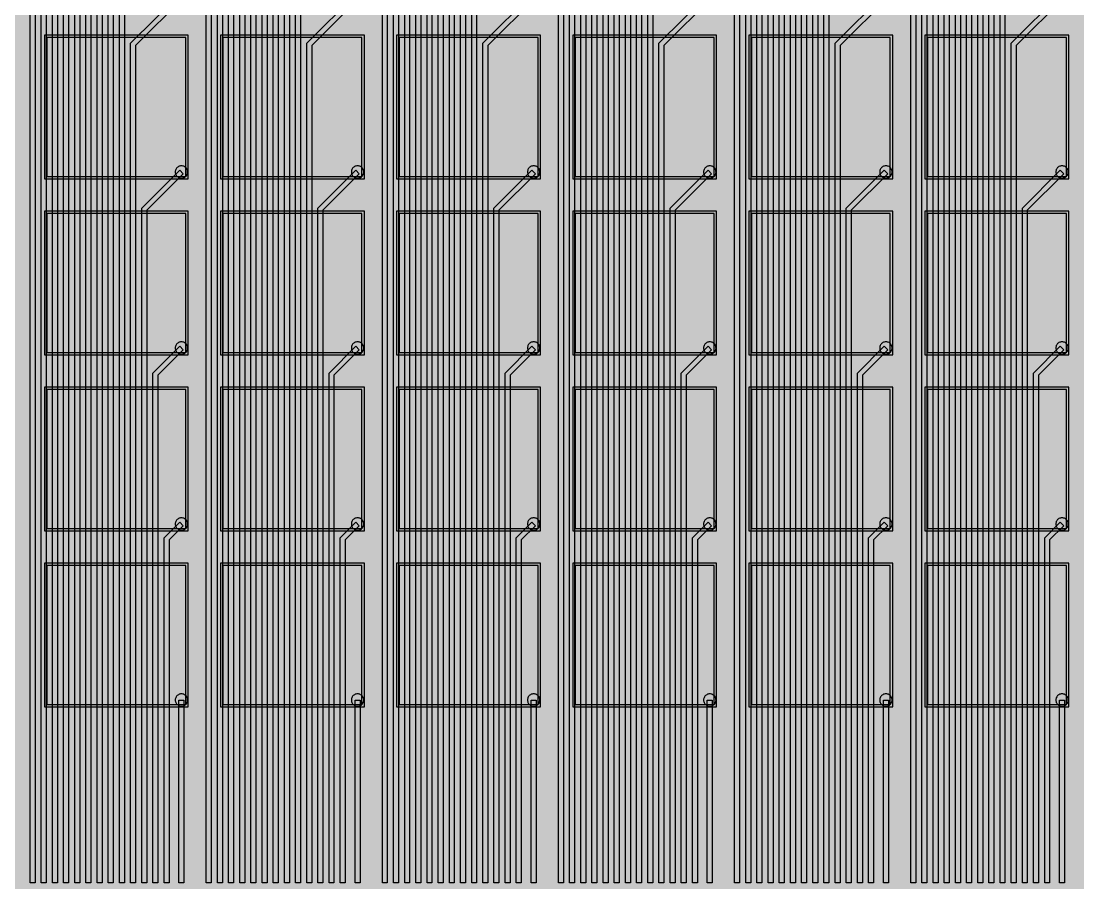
# Model space of a CAD drawing. Header units: metres. Extents: x -7231 to 10969, y -37556 to 1873.
# Drawn here: x 2759.6 to 3185.6, y 501 to 848.6 of the extents above; entities that cross this region are included whole.
import ezdxf

# ---------------------------------------------------------------- set-up
doc = ezdxf.new("R2010")
doc.units = ezdxf.units.M
for name, color, linetype in [('Etching', 1, 'CONTINUOUS'), ('EtchingPad', 2, 'CONTINUOUS'), ('Metal1', 4, 'CONTINUOUS'), ('Metal2', 3, 'CONTINUOUS'), ('Polyimide', 7, 'CONTINUOUS')]:
    doc.layers.add(name, color=color, linetype=linetype)

msp = doc.modelspace()

# ---------------------------------------------------------------- hatches: boundary and pattern name
at = {"layer": 'Polyimide'}
msp.add_hatch(color=7, dxfattribs=at).paths.add_polyline_path([(4065.69, -468), (4066.67, -501.99), (4068.51, -535.99), (4071.41, -569.99), (4075.54, -603.99), (4081.04, -637.99), (4088.01, -671.99), (4096.52, -705.98), (4106.62, -739.98), (4118.33, -773.98), (4131.63, -807.98), (4146.49, -841.98), (4162.87, -875.98), (4180.68, -909.97), (4199.83, -943.97), (4220.22, -977.97), (4241.73, -1011.97), (4264.21, -1045.97), (4287.52, -1079.96), (4311.51, -1113.96), (4336.01, -1147.96), (4360.86, -1181.96), (4385.88, -1215.96), (4410.89, -1249.96), (4435.74, -1283.95), (4460.24, -1317.95), (4484.23, -1351.95), (4507.54, -1385.95), (4530.02, -1419.95), (4551.53, -1453.94), (4571.92, -1487.94), (4591.07, -1521.94), (4608.88, -1555.94), (4625.26, -1589.94), (4640.12, -1623.94), (4653.42, -1657.93), (4665.13, -1691.93), (4675.23, -1725.93), (4683.74, -1759.93), (4690.71, -1793.93), (4696.21, -1827.93), (4700.34, -1861.92), (4703.24, -1895.92), (4705.08, -1929.92), (4706.06, -1963.92), (4706.44, -1997.92), (4706.5, -2031.91), (4706.5, -4793.02), (4709.95, -4838.39), (4720.22, -4882.71), (4737.08, -4924.98), (4760.13, -4964.2), (4788.85, -4999.49), (4822.58, -5030.03), (4860.53, -5055.12), (4901.85, -5074.18), (4901.85, -5074.18), (4970.68, -5105.23), (5034.7, -5145.26), (5092.76, -5193.54), (5143.8, -5249.19), (5186.89, -5311.2), (5221.24, -5378.44), (5246.23, -5449.69), (5261.41, -5523.66), (5266.5, -5599), (5261.41, -5674.34), (5246.23, -5748.31), (5221.24, -5819.56), (5186.89, -5886.8), (5143.8, -5948.81), (5092.76, -6004.46), (5034.7, -6052.74), (4970.68, -6092.77), (4901.85, -6123.82), (4860.53, -6142.88), (4822.58, -6167.97), (4788.85, -6198.51), (4760.13, -6233.8), (4737.08, -6273.02), (4720.22, -6315.29), (4709.95, -6359.61), (4706.5, -6404.98), (4706.5, -9221.52), (4709.95, -9266.88), (4720.22, -9311.21), (4737.08, -9353.47), (4760.13, -9392.7), (4788.85, -9427.98), (4822.58, -9458.52), (4860.53, -9483.61), (4901.85, -9502.67), (4970.68, -9533.72), (5034.7, -9573.75), (5092.76, -9622.03), (5143.8, -9677.68), (5186.89, -9739.69), (5221.24, -9806.94), (5246.23, -9878.19), (5261.41, -9952.16), (5266.5, -10027.49), (5261.41, -10102.83), (5246.23, -10176.8), (5221.24, -10248.05), (5186.89, -10315.3), (5143.8, -10377.31), (5092.76, -10432.96), (5034.7, -10481.24), (4970.68, -10521.27), (4901.85, -10552.32), (4860.53, -10571.38), (4822.58, -10596.46), (4788.85, -10627), (4760.13, -10662.29), (4737.08, -10701.52), (4720.22, -10743.78), (4709.95, -10788.1), (4706.5, -10833.47), (4706.5, -13650.01), (4709.95, -13695.38), (4720.22, -13739.7), (4737.08, -13781.96), (4760.13, -13821.19), (4788.85, -13856.48), (4822.58, -13887.02), (4860.53, -13912.11), (4901.85, -13931.17), (4970.68, -13962.22), (5034.7, -14002.25), (5092.76, -14050.53), (5143.8, -14106.18), (5186.89, -14168.19), (5221.24, -14235.43), (5246.23, -14306.68), (5261.41, -14380.65), (5266.5, -14455.99), (5261.41, -14531.33), (5246.23, -14605.29), (5221.24, -14676.55), (5186.89, -14743.79), (5143.8, -14805.8), (5092.76, -14861.45), (5034.7, -14909.73), (4970.68, -14949.76), (4901.85, -14980.81), (4860.53, -14999.87), (4822.58, -15024.96), (4788.85, -15055.5), (4760.13, -15090.79), (4737.08, -15130.01), (4720.22, -15172.27), (4709.95, -15216.6), (4706.5, -15261.97), (4706.5, -15455.99), (4720.95, -15750.04), (4764.14, -16041.26), (4835.68, -16326.84), (4934.86, -16604.04), (5060.74, -16870.18), (5212.09, -17122.7), (5387.47, -17359.17), (5585.18, -17577.31), (5803.32, -17775.02), (6039.79, -17950.4), (6292.31, -18101.75), (6558.45, -18227.63), (6835.65, -18326.81), (7121.23, -18398.34), (7412.45, -18441.54), (7706.5, -18455.99), (9969.01, -18455.99), (10047.42, -18459.84), (10125.08, -18471.36), (10201.23, -18490.44), (10275.15, -18516.89), (10346.12, -18550.45), (10413.46, -18590.81), (10476.52, -18637.58), (10534.69, -18690.3), (10587.41, -18748.47), (10634.18, -18811.53), (10674.54, -18878.87), (10708.11, -18949.84), (10734.56, -19023.76), (10753.63, -19099.92), (10765.15, -19177.58), (10769.01, -19255.99), (10769.01, -20895.8), (10730.24, -20951.41), (10694.6, -21009.08), (10662.21, -21068.63), (10633.17, -21129.89), (10607.55, -21192.66), (10585.45, -21256.74), (10566.93, -21321.96), (10552.05, -21388.09), (10540.84, -21454.95), (10533.35, -21522.33), (10529.6, -21590.02), (10529.6, -21657.81), (10533.35, -21725.5), (10540.84, -21792.87), (10552.05, -21859.73), (10566.93, -21925.87), (10585.45, -21991.08), (10607.55, -22055.17), (10633.17, -22117.94), (10662.21, -22179.19), (10694.6, -22238.74), (10730.24, -22296.41), (10769.01, -22352.03), (10769.01, -32454.24), (10728.74, -32510.49), (10691.72, -32568.92), (10658.05, -32629.35), (10627.85, -32691.58), (10601.2, -32755.42), (10578.21, -32820.67), (10558.93, -32887.1), (10543.44, -32954.52), (10531.77, -33022.71), (10523.97, -33091.44), (10520.07, -33160.51), (10520.07, -33229.69), (10523.97, -33298.75), (10531.77, -33367.49), (10543.44, -33435.67), (10558.93, -33503.09), (10578.21, -33569.53), (10601.2, -33634.77), (10627.85, -33698.61), (10658.05, -33760.85), (10691.72, -33821.28), (10728.74, -33879.71), (10769.01, -33935.96), (10769.01, -36556), (10765.15, -36634.41), (10753.63, -36712.07), (10734.56, -36788.23), (10708.11, -36862.15), (10674.54, -36933.12), (10634.18, -37000.46), (10587.41, -37063.51), (10534.69, -37121.69), (10476.52, -37174.41), (10413.46, -37221.18), (10346.12, -37261.54), (10275.15, -37295.1), (10201.23, -37321.55), (10125.08, -37340.63), (10047.42, -37352.15), (9969.01, -37356), (-6231.01, -37356), (-6309.42, -37352.15), (-6387.08, -37340.63), (-6463.23, -37321.55), (-6537.15, -37295.1), (-6608.12, -37261.54), (-6675.46, -37221.18), (-6738.52, -37174.41), (-6796.69, -37121.69), (-6849.41, -37063.51), (-6896.18, -37000.46), (-6936.54, -36933.12), (-6970.11, -36862.15), (-6996.56, -36788.23), (-7015.63, -36712.07), (-7027.15, -36634.41), (-7031.01, -36556), (-7031.01, -33936), (-6990.74, -33879.75), (-6953.7, -33821.31), (-6920.03, -33760.88), (-6889.82, -33698.64), (-6863.18, -33634.8), (-6840.18, -33569.55), (-6820.9, -33503.11), (-6805.4, -33435.69), (-6793.74, -33367.49), (-6785.94, -33298.75), (-6782.03, -33229.68), (-6782.03, -33160.5), (-6785.94, -33091.43), (-6793.74, -33022.69), (-6805.4, -32954.5), (-6820.9, -32887.07), (-6840.18, -32820.63), (-6863.18, -32755.39), (-6889.82, -32691.54), (-6920.03, -32629.3), (-6953.7, -32568.87), (-6990.74, -32510.43), (-7031.01, -32454.18), (-7031.01, -22364.83), (-6990.74, -22308.58), (-6953.7, -22250.14), (-6920.03, -22189.71), (-6889.82, -22127.47), (-6863.18, -22063.62), (-6840.18, -21998.38), (-6820.9, -21931.94), (-6805.4, -21864.51), (-6793.74, -21796.32), (-6785.94, -21727.58), (-6782.03, -21658.51), (-6782.03, -21589.33), (-6785.94, -21520.26), (-6793.74, -21451.52), (-6805.4, -21383.32), (-6820.9, -21315.9), (-6840.18, -21249.46), (-6863.18, -21184.21), (-6889.82, -21120.37), (-6920.03, -21058.13), (-6953.7, -20997.7), (-6990.74, -20939.26), (-7031.01, -20883.01), (-7031.01, -19255.99), (-7027.15, -19177.58), (-7015.63, -19099.92), (-6996.56, -19023.76), (-6970.11, -18949.84), (-6936.54, -18878.87), (-6896.18, -18811.53), (-6849.41, -18748.47), (-6796.69, -18690.3), (-6738.52, -18637.58), (-6675.46, -18590.81), (-6608.12, -18550.45), (-6537.15, -18516.89), (-6463.23, -18490.44), (-6387.08, -18471.36), (-6309.42, -18459.84), (-6231.01, -18455.99), (-3968.5, -18455.99), (-3674.45, -18441.54), (-3383.23, -18398.34), (-3097.65, -18326.81), (-2820.45, -18227.63), (-2554.31, -18101.75), (-2301.79, -17950.4), (-2065.32, -17775.02), (-1847.18, -17577.31), (-1649.47, -17359.17), (-1474.09, -17122.7), (-1322.74, -16870.18), (-1196.86, -16604.04), (-1097.68, -16326.84), (-1026.14, -16041.26), (-982.95, -15750.04), (-968.5, -15455.99), (-968.5, -15261.97), (-971.95, -15216.6), (-982.22, -15172.27), (-999.08, -15130.01), (-1022.13, -15090.79), (-1050.85, -15055.5), (-1084.58, -15024.96), (-1122.53, -14999.87), (-1163.85, -14980.81), (-1232.68, -14949.76), (-1296.7, -14909.73), (-1354.76, -14861.45), (-1405.8, -14805.8), (-1448.89, -14743.79), (-1483.24, -14676.55), (-1508.23, -14605.29), (-1523.41, -14531.33), (-1528.5, -14455.99), (-1523.41, -14380.65), (-1508.23, -14306.68), (-1483.24, -14235.43), (-1448.89, -14168.19), (-1405.8, -14106.18), (-1354.76, -14050.53), (-1296.7, -14002.25), (-1232.68, -13962.22), (-1163.85, -13931.17), (-1122.53, -13912.11), (-1084.58, -13887.02), (-1050.85, -13856.48), (-1022.13, -13821.19), (-999.08, -13781.96), (-982.22, -13739.7), (-971.95, -13695.38), (-968.5, -13650.01), (-968.5, -12309.64), (-971.95, -12264.27), (-982.22, -12219.94), (-999.08, -12177.68), (-1022.13, -12138.46), (-1050.85, -12103.17), (-1084.58, -12072.63), (-1122.53, -12047.54), (-1163.85, -12028.48), (-1232.68, -11997.43), (-1296.7, -11957.4), (-1354.76, -11909.12), (-1405.8, -11853.47), (-1448.89, -11791.46), (-1483.24, -11724.22), (-1508.23, -11652.96), (-1523.41, -11579), (-1528.5, -11503.66), (-1523.41, -11428.32), (-1508.23, -11354.35), (-1483.24, -11283.1), (-1448.89, -11215.86), (-1405.8, -11153.85), (-1354.76, -11098.2), (-1296.7, -11049.92), (-1232.68, -11009.89), (-1163.85, -10978.84), (-1122.53, -10959.78), (-1084.58, -10934.69), (-1050.85, -10904.15), (-1022.13, -10868.86), (-999.08, -10829.63), (-982.22, -10787.37), (-971.95, -10743.05), (-968.5, -10697.68), (-968.5, -9357.31), (-971.95, -9311.94), (-982.22, -9267.62), (-999.08, -9225.35), (-1022.13, -9186.13), (-1050.85, -9150.84), (-1084.58, -9120.3), (-1122.53, -9095.21), (-1163.85, -9076.15), (-1163.85, -9076.15), (-1232.68, -9045.1), (-1296.7, -9005.07), (-1354.76, -8956.79), (-1405.8, -8901.14), (-1448.89, -8839.13), (-1483.24, -8771.89), (-1508.23, -8700.64), (-1523.41, -8626.67), (-1528.5, -8551.33), (-1523.41, -8475.99), (-1508.23, -8402.02), (-1483.24, -8330.77), (-1448.89, -8263.53), (-1405.8, -8201.52), (-1354.76, -8145.87), (-1296.7, -8097.59), (-1232.68, -8057.56), (-1163.85, -8026.51), (-1163.85, -8026.51), (-1122.53, -8007.45), (-1084.58, -7982.36), (-1050.85, -7951.82), (-1022.13, -7916.53), (-999.08, -7877.31), (-982.22, -7835.04), (-971.95, -7790.72), (-968.5, -7745.35), (-968.5, -6404.98), (-971.95, -6359.61), (-982.22, -6315.29), (-999.08, -6273.02), (-1022.13, -6233.8), (-1050.85, -6198.51), (-1084.58, -6167.97), (-1122.53, -6142.88), (-1163.85, -6123.82), (-1163.85, -6123.82), (-1232.68, -6092.77), (-1296.7, -6052.74), (-1354.76, -6004.46), (-1405.8, -5948.81), (-1448.89, -5886.8), (-1483.24, -5819.56), (-1508.23, -5748.31), (-1523.41, -5674.34), (-1528.5, -5599), (-1523.41, -5523.66), (-1508.23, -5449.69), (-1483.24, -5378.44), (-1448.89, -5311.2), (-1405.8, -5249.19), (-1354.76, -5193.54), (-1296.7, -5145.26), (-1232.68, -5105.23), (-1163.85, -5074.18), (-1163.85, -5074.18), (-1122.53, -5055.12), (-1084.58, -5030.03), (-1050.85, -4999.49), (-1022.13, -4964.2), (-999.08, -4924.98), (-982.22, -4882.71), (-971.95, -4838.39), (-968.5, -4793.02), (-968.5, -2031.91), (-968.44, -1997.92), (-968.06, -1963.92), (-967.05, -1929.92), (-965.18, -1895.92), (-962.22, -1861.92), (-958.01, -1827.93), (-952.41, -1793.93), (-945.31, -1759.93), (-936.64, -1725.93), (-926.35, -1691.93), (-914.43, -1657.93), (-900.88, -1623.94), (-885.74, -1589.94), (-869.05, -1555.94), (-850.91, -1521.94), (-831.4, -1487.94), (-810.63, -1453.94), (-788.72, -1419.95), (-765.82, -1385.95), (-742.07, -1351.95), (-717.63, -1317.95), (-692.67, -1283.95), (-667.36, -1249.96), (-641.88, -1215.96), (-616.39, -1181.96), (-591.08, -1147.96), (-566.12, -1113.96), (-541.68, -1079.96), (-517.93, -1045.97), (-495.03, -1011.97), (-473.12, -977.97), (-452.35, -943.97), (-432.84, -909.97), (-414.7, -875.98), (-398.01, -841.98), (-382.87, -807.98), (-369.32, -773.98), (-357.4, -739.98), (-347.11, -705.98), (-338.44, -671.99), (-331.34, -637.99), (-325.74, -603.99), (-321.53, -569.99), (-318.57, -535.99), (-316.7, -501.99), (-315.69, -468), (-315.31, -434), (-315.25, -400), (-315.25, 401), (-315.25, 451), (-315.25, 1644), (-270.25, 1644), (-270.03, 1637.13), (-269.35, 1630.29), (-268.23, 1623.52), (-266.67, 1616.82), (-264.68, 1610.25), (-262.26, 1603.82), (-259.42, 1597.56), (-256.18, 1591.5), (-252.55, 1585.67), (-248.55, 1580.08), (-244.19, 1574.77), (-239.5, 1569.75), (-234.48, 1565.06), (-229.17, 1560.7), (-223.58, 1556.7), (-217.75, 1553.07), (-211.69, 1549.83), (-205.43, 1546.99), (-199, 1544.57), (-192.43, 1542.58), (-185.73, 1541.02), (-178.96, 1539.9), (-172.12, 1539.22), (-165.25, 1539), (-158.38, 1539.22), (-151.54, 1539.9), (-144.77, 1541.02), (-138.07, 1542.58), (-131.5, 1544.57), (-125.07, 1546.99), (-118.81, 1549.83), (-112.75, 1553.07), (-106.92, 1556.7), (-101.33, 1560.7), (-96.02, 1565.06), (-91, 1569.75), (-86.31, 1574.77), (-81.95, 1580.08), (-77.95, 1585.67), (-74.32, 1591.5), (-71.08, 1597.56), (-68.24, 1603.82), (-65.82, 1610.25), (-63.83, 1616.82), (-62.27, 1623.52), (-61.15, 1630.29), (-60.47, 1637.13), (-60.25, 1644), (1853, 1644), (1853, 1573), (3815.25, 1573), (3815.46, 1579.54), (3816.11, 1586.05), (3817.17, 1592.51), (3818.66, 1598.88), (3820.56, 1605.14), (3822.86, 1611.27), (3825.56, 1617.23), (3828.65, 1623), (3832.1, 1628.56), (3835.91, 1633.88), (3840.07, 1638.93), (3844.54, 1643.71), (3849.32, 1648.18), (3854.37, 1652.34), (3859.69, 1656.15), (3865.25, 1659.6), (3871.02, 1662.69), (3876.98, 1665.39), (3883.11, 1667.69), (3889.37, 1669.59), (3895.74, 1671.08), (3902.2, 1672.14), (3908.71, 1672.79), (3915.25, 1673), (3921.79, 1672.79), (3928.3, 1672.14), (3934.76, 1671.08), (3941.13, 1669.59), (3947.39, 1667.69), (3953.52, 1665.39), (3959.48, 1662.69), (3965.25, 1659.6), (3970.81, 1656.15), (3976.13, 1652.34), (3981.18, 1648.18), (3985.96, 1643.71), (3990.43, 1638.93), (3994.59, 1633.88), (3998.4, 1628.56), (4001.85, 1623), (4004.94, 1617.23), (4007.64, 1611.27), (4009.94, 1605.14), (4011.84, 1598.88), (4013.33, 1592.51), (4014.39, 1586.05), (4015.04, 1579.54), (4015.25, 1573), (4065.25, 1573), (4065.25, 451), (4065.25, 401), (4065.25, -400), (4065.31, -434), (4065.69, -468)])

# ---------------------------------------------------------------- linework, layer by layer
at = {"layer": 'Etching'}
for points in [[(2821.75, 787.75), (2821.77, 787.42), (2821.84, 787.1), (2821.94, 786.79), (2822.08, 786.5), (2822.27, 786.23), (2822.48, 785.98), (2822.73, 785.77), (2823, 785.58), (2823.29, 785.44), (2823.6, 785.34), (2823.92, 785.27), (2824.25, 785.25), (2824.58, 785.27), (2824.9, 785.34), (2825.21, 785.44), (2825.5, 785.58), (2825.77, 785.77), (2826.02, 785.98), (2826.23, 786.23), (2826.42, 786.5), (2826.56, 786.79), (2826.66, 787.1), (2826.73, 787.42), (2826.75, 787.75), (2826.73, 788.08), (2826.66, 788.4), (2826.56, 788.71), (2826.42, 789), (2826.23, 789.27), (2826.02, 789.52), (2825.77, 789.73), (2825.5, 789.92), (2825.21, 790.06), (2824.9, 790.16), (2824.58, 790.23), (2824.25, 790.25), (2823.92, 790.23), (2823.6, 790.16), (2823.29, 790.06), (2823, 789.92), (2822.73, 789.73), (2822.48, 789.52), (2822.27, 789.27), (2822.08, 789), (2821.94, 788.71), (2821.84, 788.4), (2821.77, 788.08), (2821.75, 787.75)], [(2892.75, 787.75), (2892.77, 787.42), (2892.84, 787.1), (2892.94, 786.79), (2893.08, 786.5), (2893.27, 786.23), (2893.48, 785.98), (2893.73, 785.77), (2894, 785.58), (2894.29, 785.44), (2894.6, 785.34), (2894.92, 785.27), (2895.25, 785.25), (2895.58, 785.27), (2895.9, 785.34), (2896.21, 785.44), (2896.5, 785.58), (2896.77, 785.77), (2897.02, 785.98), (2897.23, 786.23), (2897.42, 786.5), (2897.56, 786.79), (2897.66, 787.1), (2897.73, 787.42), (2897.75, 787.75), (2897.73, 788.08), (2897.66, 788.4), (2897.56, 788.71), (2897.42, 789), (2897.23, 789.27), (2897.02, 789.52), (2896.77, 789.73), (2896.5, 789.92), (2896.21, 790.06), (2895.9, 790.16), (2895.58, 790.23), (2895.25, 790.25), (2894.92, 790.23), (2894.6, 790.16), (2894.29, 790.06), (2894, 789.92), (2893.73, 789.73), (2893.48, 789.52), (2893.27, 789.27), (2893.08, 789), (2892.94, 788.71), (2892.84, 788.4), (2892.77, 788.08), (2892.75, 787.75)], [(2963.75, 787.75), (2963.77, 787.42), (2963.84, 787.1), (2963.94, 786.79), (2964.08, 786.5), (2964.27, 786.23), (2964.48, 785.98), (2964.73, 785.77), (2965, 785.58), (2965.29, 785.44), (2965.6, 785.34), (2965.92, 785.27), (2966.25, 785.25), (2966.58, 785.27), (2966.9, 785.34), (2967.21, 785.44), (2967.5, 785.58), (2967.77, 785.77), (2968.02, 785.98), (2968.23, 786.23), (2968.42, 786.5), (2968.56, 786.79), (2968.66, 787.1), (2968.73, 787.42), (2968.75, 787.75), (2968.73, 788.08), (2968.66, 788.4), (2968.56, 788.71), (2968.42, 789), (2968.23, 789.27), (2968.02, 789.52), (2967.77, 789.73), (2967.5, 789.92), (2967.21, 790.06), (2966.9, 790.16), (2966.58, 790.23), (2966.25, 790.25), (2965.92, 790.23), (2965.6, 790.16), (2965.29, 790.06), (2965, 789.92), (2964.73, 789.73), (2964.48, 789.52), (2964.27, 789.27), (2964.08, 789), (2963.94, 788.71), (2963.84, 788.4), (2963.77, 788.08), (2963.75, 787.75)], [(3034.75, 787.75), (3034.77, 787.42), (3034.84, 787.1), (3034.94, 786.79), (3035.08, 786.5), (3035.27, 786.23), (3035.48, 785.98), (3035.73, 785.77), (3036, 785.58), (3036.29, 785.44), (3036.6, 785.34), (3036.92, 785.27), (3037.25, 785.25), (3037.58, 785.27), (3037.9, 785.34), (3038.21, 785.44), (3038.5, 785.58), (3038.77, 785.77), (3039.02, 785.98), (3039.23, 786.23), (3039.42, 786.5), (3039.56, 786.79), (3039.66, 787.1), (3039.73, 787.42), (3039.75, 787.75), (3039.73, 788.08), (3039.66, 788.4), (3039.56, 788.71), (3039.42, 789), (3039.23, 789.27), (3039.02, 789.52), (3038.77, 789.73), (3038.5, 789.92), (3038.21, 790.06), (3037.9, 790.16), (3037.58, 790.23), (3037.25, 790.25), (3036.92, 790.23), (3036.6, 790.16), (3036.29, 790.06), (3036, 789.92), (3035.73, 789.73), (3035.48, 789.52), (3035.27, 789.27), (3035.08, 789), (3034.94, 788.71), (3034.84, 788.4), (3034.77, 788.08), (3034.75, 787.75)], [(3105.75, 787.75), (3105.77, 787.42), (3105.84, 787.1), (3105.94, 786.79), (3106.08, 786.5), (3106.27, 786.23), (3106.48, 785.98), (3106.73, 785.77), (3107, 785.58), (3107.29, 785.44), (3107.6, 785.34), (3107.92, 785.27), (3108.25, 785.25), (3108.58, 785.27), (3108.9, 785.34), (3109.21, 785.44), (3109.5, 785.58), (3109.77, 785.77), (3110.02, 785.98), (3110.23, 786.23), (3110.42, 786.5), (3110.56, 786.79), (3110.66, 787.1), (3110.73, 787.42), (3110.75, 787.75), (3110.73, 788.08), (3110.66, 788.4), (3110.56, 788.71), (3110.42, 789), (3110.23, 789.27), (3110.02, 789.52), (3109.77, 789.73), (3109.5, 789.92), (3109.21, 790.06), (3108.9, 790.16), (3108.58, 790.23), (3108.25, 790.25), (3107.92, 790.23), (3107.6, 790.16), (3107.29, 790.06), (3107, 789.92), (3106.73, 789.73), (3106.48, 789.52), (3106.27, 789.27), (3106.08, 789), (3105.94, 788.71), (3105.84, 788.4), (3105.77, 788.08), (3105.75, 787.75)], [(3176.75, 787.75), (3176.77, 787.42), (3176.84, 787.1), (3176.94, 786.79), (3177.08, 786.5), (3177.27, 786.23), (3177.48, 785.98), (3177.73, 785.77), (3178, 785.58), (3178.29, 785.44), (3178.6, 785.34), (3178.92, 785.27), (3179.25, 785.25), (3179.58, 785.27), (3179.9, 785.34), (3180.21, 785.44), (3180.5, 785.58), (3180.77, 785.77), (3181.02, 785.98), (3181.23, 786.23), (3181.42, 786.5), (3181.56, 786.79), (3181.66, 787.1), (3181.73, 787.42), (3181.75, 787.75), (3181.73, 788.08), (3181.66, 788.4), (3181.56, 788.71), (3181.42, 789), (3181.23, 789.27), (3181.02, 789.52), (3180.77, 789.73), (3180.5, 789.92), (3180.21, 790.06), (3179.9, 790.16), (3179.58, 790.23), (3179.25, 790.25), (3178.92, 790.23), (3178.6, 790.16), (3178.29, 790.06), (3178, 789.92), (3177.73, 789.73), (3177.48, 789.52), (3177.27, 789.27), (3177.08, 789), (3176.94, 788.71), (3176.84, 788.4), (3176.77, 788.08), (3176.75, 787.75)], [(2821.75, 716.75), (2821.77, 716.42), (2821.84, 716.1), (2821.94, 715.79), (2822.08, 715.5), (2822.27, 715.23), (2822.48, 714.98), (2822.73, 714.77), (2823, 714.58), (2823.29, 714.44), (2823.6, 714.34), (2823.92, 714.27), (2824.25, 714.25), (2824.58, 714.27), (2824.9, 714.34), (2825.21, 714.44), (2825.5, 714.58), (2825.77, 714.77), (2826.02, 714.98), (2826.23, 715.23), (2826.42, 715.5), (2826.56, 715.79), (2826.66, 716.1), (2826.73, 716.42), (2826.75, 716.75), (2826.73, 717.08), (2826.66, 717.4), (2826.56, 717.71), (2826.42, 718), (2826.23, 718.27), (2826.02, 718.52), (2825.77, 718.73), (2825.5, 718.92), (2825.21, 719.06), (2824.9, 719.16), (2824.58, 719.23), (2824.25, 719.25), (2823.92, 719.23), (2823.6, 719.16), (2823.29, 719.06), (2823, 718.92), (2822.73, 718.73), (2822.48, 718.52), (2822.27, 718.27), (2822.08, 718), (2821.94, 717.71), (2821.84, 717.4), (2821.77, 717.08), (2821.75, 716.75)], [(2892.75, 716.75), (2892.77, 716.42), (2892.84, 716.1), (2892.94, 715.79), (2893.08, 715.5), (2893.27, 715.23), (2893.48, 714.98), (2893.73, 714.77), (2894, 714.58), (2894.29, 714.44), (2894.6, 714.34), (2894.92, 714.27), (2895.25, 714.25), (2895.58, 714.27), (2895.9, 714.34), (2896.21, 714.44), (2896.5, 714.58), (2896.77, 714.77), (2897.02, 714.98), (2897.23, 715.23), (2897.42, 715.5), (2897.56, 715.79), (2897.66, 716.1), (2897.73, 716.42), (2897.75, 716.75), (2897.73, 717.08), (2897.66, 717.4), (2897.56, 717.71), (2897.42, 718), (2897.23, 718.27), (2897.02, 718.52), (2896.77, 718.73), (2896.5, 718.92), (2896.21, 719.06), (2895.9, 719.16), (2895.58, 719.23), (2895.25, 719.25), (2894.92, 719.23), (2894.6, 719.16), (2894.29, 719.06), (2894, 718.92), (2893.73, 718.73), (2893.48, 718.52), (2893.27, 718.27), (2893.08, 718), (2892.94, 717.71), (2892.84, 717.4), (2892.77, 717.08), (2892.75, 716.75)], [(2963.75, 716.75), (2963.77, 716.42), (2963.84, 716.1), (2963.94, 715.79), (2964.08, 715.5), (2964.27, 715.23), (2964.48, 714.98), (2964.73, 714.77), (2965, 714.58), (2965.29, 714.44), (2965.6, 714.34), (2965.92, 714.27), (2966.25, 714.25), (2966.58, 714.27), (2966.9, 714.34), (2967.21, 714.44), (2967.5, 714.58), (2967.77, 714.77), (2968.02, 714.98), (2968.23, 715.23), (2968.42, 715.5), (2968.56, 715.79), (2968.66, 716.1), (2968.73, 716.42), (2968.75, 716.75), (2968.73, 717.08), (2968.66, 717.4), (2968.56, 717.71), (2968.42, 718), (2968.23, 718.27), (2968.02, 718.52), (2967.77, 718.73), (2967.5, 718.92), (2967.21, 719.06), (2966.9, 719.16), (2966.58, 719.23), (2966.25, 719.25), (2965.92, 719.23), (2965.6, 719.16), (2965.29, 719.06), (2965, 718.92), (2964.73, 718.73), (2964.48, 718.52), (2964.27, 718.27), (2964.08, 718), (2963.94, 717.71), (2963.84, 717.4), (2963.77, 717.08), (2963.75, 716.75)], [(3034.75, 716.75), (3034.77, 716.42), (3034.84, 716.1), (3034.94, 715.79), (3035.08, 715.5), (3035.27, 715.23), (3035.48, 714.98), (3035.73, 714.77), (3036, 714.58), (3036.29, 714.44), (3036.6, 714.34), (3036.92, 714.27), (3037.25, 714.25), (3037.58, 714.27), (3037.9, 714.34), (3038.21, 714.44), (3038.5, 714.58), (3038.77, 714.77), (3039.02, 714.98), (3039.23, 715.23), (3039.42, 715.5), (3039.56, 715.79), (3039.66, 716.1), (3039.73, 716.42), (3039.75, 716.75), (3039.73, 717.08), (3039.66, 717.4), (3039.56, 717.71), (3039.42, 718), (3039.23, 718.27), (3039.02, 718.52), (3038.77, 718.73), (3038.5, 718.92), (3038.21, 719.06), (3037.9, 719.16), (3037.58, 719.23), (3037.25, 719.25), (3036.92, 719.23), (3036.6, 719.16), (3036.29, 719.06), (3036, 718.92), (3035.73, 718.73), (3035.48, 718.52), (3035.27, 718.27), (3035.08, 718), (3034.94, 717.71), (3034.84, 717.4), (3034.77, 717.08), (3034.75, 716.75)], [(3105.75, 716.75), (3105.77, 716.42), (3105.84, 716.1), (3105.94, 715.79), (3106.08, 715.5), (3106.27, 715.23), (3106.48, 714.98), (3106.73, 714.77), (3107, 714.58), (3107.29, 714.44), (3107.6, 714.34), (3107.92, 714.27), (3108.25, 714.25), (3108.58, 714.27), (3108.9, 714.34), (3109.21, 714.44), (3109.5, 714.58), (3109.77, 714.77), (3110.02, 714.98), (3110.23, 715.23), (3110.42, 715.5), (3110.56, 715.79), (3110.66, 716.1), (3110.73, 716.42), (3110.75, 716.75), (3110.73, 717.08), (3110.66, 717.4), (3110.56, 717.71), (3110.42, 718), (3110.23, 718.27), (3110.02, 718.52), (3109.77, 718.73), (3109.5, 718.92), (3109.21, 719.06), (3108.9, 719.16), (3108.58, 719.23), (3108.25, 719.25), (3107.92, 719.23), (3107.6, 719.16), (3107.29, 719.06), (3107, 718.92), (3106.73, 718.73), (3106.48, 718.52), (3106.27, 718.27), (3106.08, 718), (3105.94, 717.71), (3105.84, 717.4), (3105.77, 717.08), (3105.75, 716.75)], [(3176.75, 716.75), (3176.77, 716.42), (3176.84, 716.1), (3176.94, 715.79), (3177.08, 715.5), (3177.27, 715.23), (3177.48, 714.98), (3177.73, 714.77), (3178, 714.58), (3178.29, 714.44), (3178.6, 714.34), (3178.92, 714.27), (3179.25, 714.25), (3179.58, 714.27), (3179.9, 714.34), (3180.21, 714.44), (3180.5, 714.58), (3180.77, 714.77), (3181.02, 714.98), (3181.23, 715.23), (3181.42, 715.5), (3181.56, 715.79), (3181.66, 716.1), (3181.73, 716.42), (3181.75, 716.75), (3181.73, 717.08), (3181.66, 717.4), (3181.56, 717.71), (3181.42, 718), (3181.23, 718.27), (3181.02, 718.52), (3180.77, 718.73), (3180.5, 718.92), (3180.21, 719.06), (3179.9, 719.16), (3179.58, 719.23), (3179.25, 719.25), (3178.92, 719.23), (3178.6, 719.16), (3178.29, 719.06), (3178, 718.92), (3177.73, 718.73), (3177.48, 718.52), (3177.27, 718.27), (3177.08, 718), (3176.94, 717.71), (3176.84, 717.4), (3176.77, 717.08), (3176.75, 716.75)], [(2821.75, 645.75), (2821.77, 645.42), (2821.84, 645.1), (2821.94, 644.79), (2822.08, 644.5), (2822.27, 644.23), (2822.48, 643.98), (2822.73, 643.77), (2823, 643.58), (2823.29, 643.44), (2823.6, 643.34), (2823.92, 643.27), (2824.25, 643.25), (2824.58, 643.27), (2824.9, 643.34), (2825.21, 643.44), (2825.5, 643.58), (2825.77, 643.77), (2826.02, 643.98), (2826.23, 644.23), (2826.42, 644.5), (2826.56, 644.79), (2826.66, 645.1), (2826.73, 645.42), (2826.75, 645.75), (2826.73, 646.08), (2826.66, 646.4), (2826.56, 646.71), (2826.42, 647), (2826.23, 647.27), (2826.02, 647.52), (2825.77, 647.73), (2825.5, 647.92), (2825.21, 648.06), (2824.9, 648.16), (2824.58, 648.23), (2824.25, 648.25), (2823.92, 648.23), (2823.6, 648.16), (2823.29, 648.06), (2823, 647.92), (2822.73, 647.73), (2822.48, 647.52), (2822.27, 647.27), (2822.08, 647), (2821.94, 646.71), (2821.84, 646.4), (2821.77, 646.08), (2821.75, 645.75)], [(2892.75, 645.75), (2892.77, 645.42), (2892.84, 645.1), (2892.94, 644.79), (2893.08, 644.5), (2893.27, 644.23), (2893.48, 643.98), (2893.73, 643.77), (2894, 643.58), (2894.29, 643.44), (2894.6, 643.34), (2894.92, 643.27), (2895.25, 643.25), (2895.58, 643.27), (2895.9, 643.34), (2896.21, 643.44), (2896.5, 643.58), (2896.77, 643.77), (2897.02, 643.98), (2897.23, 644.23), (2897.42, 644.5), (2897.56, 644.79), (2897.66, 645.1), (2897.73, 645.42), (2897.75, 645.75), (2897.73, 646.08), (2897.66, 646.4), (2897.56, 646.71), (2897.42, 647), (2897.23, 647.27), (2897.02, 647.52), (2896.77, 647.73), (2896.5, 647.92), (2896.21, 648.06), (2895.9, 648.16), (2895.58, 648.23), (2895.25, 648.25), (2894.92, 648.23), (2894.6, 648.16), (2894.29, 648.06), (2894, 647.92), (2893.73, 647.73), (2893.48, 647.52), (2893.27, 647.27), (2893.08, 647), (2892.94, 646.71), (2892.84, 646.4), (2892.77, 646.08), (2892.75, 645.75)], [(2963.75, 645.75), (2963.77, 645.42), (2963.84, 645.1), (2963.94, 644.79), (2964.08, 644.5), (2964.27, 644.23), (2964.48, 643.98), (2964.73, 643.77), (2965, 643.58), (2965.29, 643.44), (2965.6, 643.34), (2965.92, 643.27), (2966.25, 643.25), (2966.58, 643.27), (2966.9, 643.34), (2967.21, 643.44), (2967.5, 643.58), (2967.77, 643.77), (2968.02, 643.98), (2968.23, 644.23), (2968.42, 644.5), (2968.56, 644.79), (2968.66, 645.1), (2968.73, 645.42), (2968.75, 645.75), (2968.73, 646.08), (2968.66, 646.4), (2968.56, 646.71), (2968.42, 647), (2968.23, 647.27), (2968.02, 647.52), (2967.77, 647.73), (2967.5, 647.92), (2967.21, 648.06), (2966.9, 648.16), (2966.58, 648.23), (2966.25, 648.25), (2965.92, 648.23), (2965.6, 648.16), (2965.29, 648.06), (2965, 647.92), (2964.73, 647.73), (2964.48, 647.52), (2964.27, 647.27), (2964.08, 647), (2963.94, 646.71), (2963.84, 646.4), (2963.77, 646.08), (2963.75, 645.75)], [(3034.75, 645.75), (3034.77, 645.42), (3034.84, 645.1), (3034.94, 644.79), (3035.08, 644.5), (3035.27, 644.23), (3035.48, 643.98), (3035.73, 643.77), (3036, 643.58), (3036.29, 643.44), (3036.6, 643.34), (3036.92, 643.27), (3037.25, 643.25), (3037.58, 643.27), (3037.9, 643.34), (3038.21, 643.44), (3038.5, 643.58), (3038.77, 643.77), (3039.02, 643.98), (3039.23, 644.23), (3039.42, 644.5), (3039.56, 644.79), (3039.66, 645.1), (3039.73, 645.42), (3039.75, 645.75), (3039.73, 646.08), (3039.66, 646.4), (3039.56, 646.71), (3039.42, 647), (3039.23, 647.27), (3039.02, 647.52), (3038.77, 647.73), (3038.5, 647.92), (3038.21, 648.06), (3037.9, 648.16), (3037.58, 648.23), (3037.25, 648.25), (3036.92, 648.23), (3036.6, 648.16), (3036.29, 648.06), (3036, 647.92), (3035.73, 647.73), (3035.48, 647.52), (3035.27, 647.27), (3035.08, 647), (3034.94, 646.71), (3034.84, 646.4), (3034.77, 646.08), (3034.75, 645.75)], [(3105.75, 645.75), (3105.77, 645.42), (3105.84, 645.1), (3105.94, 644.79), (3106.08, 644.5), (3106.27, 644.23), (3106.48, 643.98), (3106.73, 643.77), (3107, 643.58), (3107.29, 643.44), (3107.6, 643.34), (3107.92, 643.27), (3108.25, 643.25), (3108.58, 643.27), (3108.9, 643.34), (3109.21, 643.44), (3109.5, 643.58), (3109.77, 643.77), (3110.02, 643.98), (3110.23, 644.23), (3110.42, 644.5), (3110.56, 644.79), (3110.66, 645.1), (3110.73, 645.42), (3110.75, 645.75), (3110.73, 646.08), (3110.66, 646.4), (3110.56, 646.71), (3110.42, 647), (3110.23, 647.27), (3110.02, 647.52), (3109.77, 647.73), (3109.5, 647.92), (3109.21, 648.06), (3108.9, 648.16), (3108.58, 648.23), (3108.25, 648.25), (3107.92, 648.23), (3107.6, 648.16), (3107.29, 648.06), (3107, 647.92), (3106.73, 647.73), (3106.48, 647.52), (3106.27, 647.27), (3106.08, 647), (3105.94, 646.71), (3105.84, 646.4), (3105.77, 646.08), (3105.75, 645.75)], [(3176.75, 645.75), (3176.77, 645.42), (3176.84, 645.1), (3176.94, 644.79), (3177.08, 644.5), (3177.27, 644.23), (3177.48, 643.98), (3177.73, 643.77), (3178, 643.58), (3178.29, 643.44), (3178.6, 643.34), (3178.92, 643.27), (3179.25, 643.25), (3179.58, 643.27), (3179.9, 643.34), (3180.21, 643.44), (3180.5, 643.58), (3180.77, 643.77), (3181.02, 643.98), (3181.23, 644.23), (3181.42, 644.5), (3181.56, 644.79), (3181.66, 645.1), (3181.73, 645.42), (3181.75, 645.75), (3181.73, 646.08), (3181.66, 646.4), (3181.56, 646.71), (3181.42, 647), (3181.23, 647.27), (3181.02, 647.52), (3180.77, 647.73), (3180.5, 647.92), (3180.21, 648.06), (3179.9, 648.16), (3179.58, 648.23), (3179.25, 648.25), (3178.92, 648.23), (3178.6, 648.16), (3178.29, 648.06), (3178, 647.92), (3177.73, 647.73), (3177.48, 647.52), (3177.27, 647.27), (3177.08, 647), (3176.94, 646.71), (3176.84, 646.4), (3176.77, 646.08), (3176.75, 645.75)], [(2821.75, 574.75), (2821.77, 574.42), (2821.84, 574.1), (2821.94, 573.79), (2822.08, 573.5), (2822.27, 573.23), (2822.48, 572.98), (2822.73, 572.77), (2823, 572.58), (2823.29, 572.44), (2823.6, 572.34), (2823.92, 572.27), (2824.25, 572.25), (2824.58, 572.27), (2824.9, 572.34), (2825.21, 572.44), (2825.5, 572.58), (2825.77, 572.77), (2826.02, 572.98), (2826.23, 573.23), (2826.42, 573.5), (2826.56, 573.79), (2826.66, 574.1), (2826.73, 574.42), (2826.75, 574.75), (2826.73, 575.08), (2826.66, 575.4), (2826.56, 575.71), (2826.42, 576), (2826.23, 576.27), (2826.02, 576.52), (2825.77, 576.73), (2825.5, 576.92), (2825.21, 577.06), (2824.9, 577.16), (2824.58, 577.23), (2824.25, 577.25), (2823.92, 577.23), (2823.6, 577.16), (2823.29, 577.06), (2823, 576.92), (2822.73, 576.73), (2822.48, 576.52), (2822.27, 576.27), (2822.08, 576), (2821.94, 575.71), (2821.84, 575.4), (2821.77, 575.08), (2821.75, 574.75)], [(2892.75, 574.75), (2892.77, 574.42), (2892.84, 574.1), (2892.94, 573.79), (2893.08, 573.5), (2893.27, 573.23), (2893.48, 572.98), (2893.73, 572.77), (2894, 572.58), (2894.29, 572.44), (2894.6, 572.34), (2894.92, 572.27), (2895.25, 572.25), (2895.58, 572.27), (2895.9, 572.34), (2896.21, 572.44), (2896.5, 572.58), (2896.77, 572.77), (2897.02, 572.98), (2897.23, 573.23), (2897.42, 573.5), (2897.56, 573.79), (2897.66, 574.1), (2897.73, 574.42), (2897.75, 574.75), (2897.73, 575.08), (2897.66, 575.4), (2897.56, 575.71), (2897.42, 576), (2897.23, 576.27), (2897.02, 576.52), (2896.77, 576.73), (2896.5, 576.92), (2896.21, 577.06), (2895.9, 577.16), (2895.58, 577.23), (2895.25, 577.25), (2894.92, 577.23), (2894.6, 577.16), (2894.29, 577.06), (2894, 576.92), (2893.73, 576.73), (2893.48, 576.52), (2893.27, 576.27), (2893.08, 576), (2892.94, 575.71), (2892.84, 575.4), (2892.77, 575.08), (2892.75, 574.75)], [(2963.75, 574.75), (2963.77, 574.42), (2963.84, 574.1), (2963.94, 573.79), (2964.08, 573.5), (2964.27, 573.23), (2964.48, 572.98), (2964.73, 572.77), (2965, 572.58), (2965.29, 572.44), (2965.6, 572.34), (2965.92, 572.27), (2966.25, 572.25), (2966.58, 572.27), (2966.9, 572.34), (2967.21, 572.44), (2967.5, 572.58), (2967.77, 572.77), (2968.02, 572.98), (2968.23, 573.23), (2968.42, 573.5), (2968.56, 573.79), (2968.66, 574.1), (2968.73, 574.42), (2968.75, 574.75), (2968.73, 575.08), (2968.66, 575.4), (2968.56, 575.71), (2968.42, 576), (2968.23, 576.27), (2968.02, 576.52), (2967.77, 576.73), (2967.5, 576.92), (2967.21, 577.06), (2966.9, 577.16), (2966.58, 577.23), (2966.25, 577.25), (2965.92, 577.23), (2965.6, 577.16), (2965.29, 577.06), (2965, 576.92), (2964.73, 576.73), (2964.48, 576.52), (2964.27, 576.27), (2964.08, 576), (2963.94, 575.71), (2963.84, 575.4), (2963.77, 575.08), (2963.75, 574.75)], [(3034.75, 574.75), (3034.77, 574.42), (3034.84, 574.1), (3034.94, 573.79), (3035.08, 573.5), (3035.27, 573.23), (3035.48, 572.98), (3035.73, 572.77), (3036, 572.58), (3036.29, 572.44), (3036.6, 572.34), (3036.92, 572.27), (3037.25, 572.25), (3037.58, 572.27), (3037.9, 572.34), (3038.21, 572.44), (3038.5, 572.58), (3038.77, 572.77), (3039.02, 572.98), (3039.23, 573.23), (3039.42, 573.5), (3039.56, 573.79), (3039.66, 574.1), (3039.73, 574.42), (3039.75, 574.75), (3039.73, 575.08), (3039.66, 575.4), (3039.56, 575.71), (3039.42, 576), (3039.23, 576.27), (3039.02, 576.52), (3038.77, 576.73), (3038.5, 576.92), (3038.21, 577.06), (3037.9, 577.16), (3037.58, 577.23), (3037.25, 577.25), (3036.92, 577.23), (3036.6, 577.16), (3036.29, 577.06), (3036, 576.92), (3035.73, 576.73), (3035.48, 576.52), (3035.27, 576.27), (3035.08, 576), (3034.94, 575.71), (3034.84, 575.4), (3034.77, 575.08), (3034.75, 574.75)], [(3105.75, 574.75), (3105.77, 574.42), (3105.84, 574.1), (3105.94, 573.79), (3106.08, 573.5), (3106.27, 573.23), (3106.48, 572.98), (3106.73, 572.77), (3107, 572.58), (3107.29, 572.44), (3107.6, 572.34), (3107.92, 572.27), (3108.25, 572.25), (3108.58, 572.27), (3108.9, 572.34), (3109.21, 572.44), (3109.5, 572.58), (3109.77, 572.77), (3110.02, 572.98), (3110.23, 573.23), (3110.42, 573.5), (3110.56, 573.79), (3110.66, 574.1), (3110.73, 574.42), (3110.75, 574.75), (3110.73, 575.08), (3110.66, 575.4), (3110.56, 575.71), (3110.42, 576), (3110.23, 576.27), (3110.02, 576.52), (3109.77, 576.73), (3109.5, 576.92), (3109.21, 577.06), (3108.9, 577.16), (3108.58, 577.23), (3108.25, 577.25), (3107.92, 577.23), (3107.6, 577.16), (3107.29, 577.06), (3107, 576.92), (3106.73, 576.73), (3106.48, 576.52), (3106.27, 576.27), (3106.08, 576), (3105.94, 575.71), (3105.84, 575.4), (3105.77, 575.08), (3105.75, 574.75)], [(3176.75, 574.75), (3176.77, 574.42), (3176.84, 574.1), (3176.94, 573.79), (3177.08, 573.5), (3177.27, 573.23), (3177.48, 572.98), (3177.73, 572.77), (3178, 572.58), (3178.29, 572.44), (3178.6, 572.34), (3178.92, 572.27), (3179.25, 572.25), (3179.58, 572.27), (3179.9, 572.34), (3180.21, 572.44), (3180.5, 572.58), (3180.77, 572.77), (3181.02, 572.98), (3181.23, 573.23), (3181.42, 573.5), (3181.56, 573.79), (3181.66, 574.1), (3181.73, 574.42), (3181.75, 574.75), (3181.73, 575.08), (3181.66, 575.4), (3181.56, 575.71), (3181.42, 576), (3181.23, 576.27), (3181.02, 576.52), (3180.77, 576.73), (3180.5, 576.92), (3180.21, 577.06), (3179.9, 577.16), (3179.58, 577.23), (3179.25, 577.25), (3178.92, 577.23), (3178.6, 577.16), (3178.29, 577.06), (3178, 576.92), (3177.73, 576.73), (3177.48, 576.52), (3177.27, 576.27), (3177.08, 576), (3176.94, 575.71), (3176.84, 575.4), (3176.77, 575.08), (3176.75, 574.75)]]:
    msp.add_lwpolyline(points, close=True, dxfattribs=at)
at = {"layer": 'EtchingPad'}
for points in [[(2826, 842), (2770, 842), (2770, 786), (2826, 786), (2826, 842)], [(2897, 842), (2841, 842), (2841, 786), (2897, 786), (2897, 842)], [(2968, 842), (2912, 842), (2912, 786), (2968, 786), (2968, 842)], [(3039, 842), (2983, 842), (2983, 786), (3039, 786), (3039, 842)], [(3110, 842), (3054, 842), (3054, 786), (3110, 786), (3110, 842)], [(3181, 842), (3125, 842), (3125, 786), (3181, 786), (3181, 842)], [(2826, 771), (2770, 771), (2770, 715), (2826, 715), (2826, 771)], [(2897, 771), (2841, 771), (2841, 715), (2897, 715), (2897, 771)], [(2968, 771), (2912, 771), (2912, 715), (2968, 715), (2968, 771)], [(3039, 771), (2983, 771), (2983, 715), (3039, 715), (3039, 771)], [(3110, 771), (3054, 771), (3054, 715), (3110, 715), (3110, 771)], [(3181, 771), (3125, 771), (3125, 715), (3181, 715), (3181, 771)], [(2826, 700), (2770, 700), (2770, 644), (2826, 644), (2826, 700)], [(2897, 700), (2841, 700), (2841, 644), (2897, 644), (2897, 700)], [(2968, 700), (2912, 700), (2912, 644), (2968, 644), (2968, 700)], [(3039, 700), (2983, 700), (2983, 644), (3039, 644), (3039, 700)], [(3110, 700), (3054, 700), (3054, 644), (3110, 644), (3110, 700)], [(3181, 700), (3125, 700), (3125, 644), (3181, 644), (3181, 700)], [(2826, 629), (2770, 629), (2770, 573), (2826, 573), (2826, 629)], [(2897, 629), (2841, 629), (2841, 573), (2897, 573), (2897, 629)], [(2968, 629), (2912, 629), (2912, 573), (2968, 573), (2968, 629)], [(3039, 629), (2983, 629), (2983, 573), (3039, 573), (3039, 629)], [(3110, 629), (3054, 629), (3054, 573), (3110, 573), (3110, 629)], [(3181, 629), (3125, 629), (3125, 573), (3181, 573), (3181, 629)]]:
    msp.add_lwpolyline(points, close=True, dxfattribs=at)
at = {"layer": 'Metal1'}
for points in [[(2763.25, 501), (2763.25, 1438.16), (2823.54, 1498.46), (2824.96, 1497.04), (2765.25, 1437.34), (2765.25, 501)], [(2834.25, 501), (2834.25, 1438.16), (2894.54, 1498.46), (2895.96, 1497.04), (2836.25, 1437.34), (2836.25, 501)], [(2905.25, 501), (2905.25, 1438.16), (2965.54, 1498.46), (2966.96, 1497.04), (2907.25, 1437.34), (2907.25, 501)], [(2976.25, 501), (2976.25, 1438.16), (3036.54, 1498.46), (3037.96, 1497.04), (2978.25, 1437.34), (2978.25, 501)], [(3047.25, 501), (3047.25, 1438.16), (3107.54, 1498.46), (3108.96, 1497.04), (3049.25, 1437.34), (3049.25, 501)], [(3118.25, 501), (3118.25, 1438.16), (3178.54, 1498.46), (3179.96, 1497.04), (3120.25, 1437.34), (3120.25, 501)], [(2767.75, 501), (2767.75, 1371.66), (2823.54, 1427.46), (2824.96, 1426.04), (2769.75, 1370.84), (2769.75, 501)], [(2838.75, 501), (2838.75, 1371.66), (2894.54, 1427.46), (2895.96, 1426.04), (2840.75, 1370.84), (2840.75, 501)], [(2909.75, 501), (2909.75, 1371.66), (2965.54, 1427.46), (2966.96, 1426.04), (2911.75, 1370.84), (2911.75, 501)], [(2980.75, 501), (2980.75, 1371.66), (3036.54, 1427.46), (3037.96, 1426.04), (2982.75, 1370.84), (2982.75, 501)], [(3051.75, 501), (3051.75, 1371.66), (3107.54, 1427.46), (3108.96, 1426.04), (3053.75, 1370.84), (3053.75, 501)], [(3122.75, 501), (3122.75, 1371.66), (3178.54, 1427.46), (3179.96, 1426.04), (3124.75, 1370.84), (3124.75, 501)], [(2772.25, 501), (2772.25, 1305.16), (2823.54, 1356.46), (2824.96, 1355.04), (2774.25, 1304.34), (2774.25, 501)], [(2843.25, 501), (2843.25, 1305.16), (2894.54, 1356.46), (2895.96, 1355.04), (2845.25, 1304.34), (2845.25, 501)], [(2914.25, 501), (2914.25, 1305.16), (2965.54, 1356.46), (2966.96, 1355.04), (2916.25, 1304.34), (2916.25, 501)], [(2985.25, 501), (2985.25, 1305.16), (3036.54, 1356.46), (3037.96, 1355.04), (2987.25, 1304.34), (2987.25, 501)], [(3056.25, 501), (3056.25, 1305.16), (3107.54, 1356.46), (3108.96, 1355.04), (3058.25, 1304.34), (3058.25, 501)], [(3127.25, 501), (3127.25, 1305.16), (3178.54, 1356.46), (3179.96, 1355.04), (3129.25, 1304.34), (3129.25, 501)], [(2776.75, 501), (2776.75, 1238.66), (2823.54, 1285.46), (2824.96, 1284.04), (2778.75, 1237.84), (2778.75, 501)], [(2847.75, 501), (2847.75, 1238.66), (2894.54, 1285.46), (2895.96, 1284.04), (2849.75, 1237.84), (2849.75, 501)], [(2918.75, 501), (2918.75, 1238.66), (2965.54, 1285.46), (2966.96, 1284.04), (2920.75, 1237.84), (2920.75, 501)], [(2989.75, 501), (2989.75, 1238.66), (3036.54, 1285.46), (3037.96, 1284.04), (2991.75, 1237.84), (2991.75, 501)], [(3060.75, 501), (3060.75, 1238.66), (3107.54, 1285.46), (3108.96, 1284.04), (3062.75, 1237.84), (3062.75, 501)], [(3131.75, 501), (3131.75, 1238.66), (3178.54, 1285.46), (3179.96, 1284.04), (3133.75, 1237.84), (3133.75, 501)], [(2781.25, 501), (2781.25, 1172.16), (2823.54, 1214.46), (2824.96, 1213.04), (2783.25, 1171.34), (2783.25, 501)], [(2852.25, 501), (2852.25, 1172.16), (2894.54, 1214.46), (2895.96, 1213.04), (2854.25, 1171.34), (2854.25, 501)], [(2923.25, 501), (2923.25, 1172.16), (2965.54, 1214.46), (2966.96, 1213.04), (2925.25, 1171.34), (2925.25, 501)], [(2994.25, 501), (2994.25, 1172.16), (3036.54, 1214.46), (3037.96, 1213.04), (2996.25, 1171.34), (2996.25, 501)], [(3065.25, 501), (3065.25, 1172.16), (3107.54, 1214.46), (3108.96, 1213.04), (3067.25, 1171.34), (3067.25, 501)], [(3136.25, 501), (3136.25, 1172.16), (3178.54, 1214.46), (3179.96, 1213.04), (3138.25, 1171.34), (3138.25, 501)], [(2785.75, 501), (2785.75, 1105.66), (2823.54, 1143.46), (2824.96, 1142.04), (2787.75, 1104.84), (2787.75, 501)], [(2856.75, 501), (2856.75, 1105.66), (2894.54, 1143.46), (2895.96, 1142.04), (2858.75, 1104.84), (2858.75, 501)], [(2927.75, 501), (2927.75, 1105.66), (2965.54, 1143.46), (2966.96, 1142.04), (2929.75, 1104.84), (2929.75, 501)], [(2998.75, 501), (2998.75, 1105.66), (3036.54, 1143.46), (3037.96, 1142.04), (3000.75, 1104.84), (3000.75, 501)], [(3069.75, 501), (3069.75, 1105.66), (3107.54, 1143.46), (3108.96, 1142.04), (3071.75, 1104.84), (3071.75, 501)], [(3140.75, 501), (3140.75, 1105.66), (3178.54, 1143.46), (3179.96, 1142.04), (3142.75, 1104.84), (3142.75, 501)], [(2790.25, 501), (2790.25, 1039.16), (2823.54, 1072.46), (2824.96, 1071.04), (2792.25, 1038.34), (2792.25, 501)], [(2861.25, 501), (2861.25, 1039.16), (2894.54, 1072.46), (2895.96, 1071.04), (2863.25, 1038.34), (2863.25, 501)], [(2932.25, 501), (2932.25, 1039.16), (2965.54, 1072.46), (2966.96, 1071.04), (2934.25, 1038.34), (2934.25, 501)], [(3003.25, 501), (3003.25, 1039.16), (3036.54, 1072.46), (3037.96, 1071.04), (3005.25, 1038.34), (3005.25, 501)], [(3074.25, 501), (3074.25, 1039.16), (3107.54, 1072.46), (3108.96, 1071.04), (3076.25, 1038.34), (3076.25, 501)], [(3145.25, 501), (3145.25, 1039.16), (3178.54, 1072.46), (3179.96, 1071.04), (3147.25, 1038.34), (3147.25, 501)], [(2794.75, 501), (2794.75, 972.66), (2823.54, 1001.46), (2824.96, 1000.04), (2796.75, 971.84), (2796.75, 501)], [(2865.75, 501), (2865.75, 972.66), (2894.54, 1001.46), (2895.96, 1000.04), (2867.75, 971.84), (2867.75, 501)], [(2936.75, 501), (2936.75, 972.66), (2965.54, 1001.46), (2966.96, 1000.04), (2938.75, 971.84), (2938.75, 501)], [(3007.75, 501), (3007.75, 972.66), (3036.54, 1001.46), (3037.96, 1000.04), (3009.75, 971.84), (3009.75, 501)], [(3078.75, 501), (3078.75, 972.66), (3107.54, 1001.46), (3108.96, 1000.04), (3080.75, 971.84), (3080.75, 501)], [(3149.75, 501), (3149.75, 972.66), (3178.54, 1001.46), (3179.96, 1000.04), (3151.75, 971.84), (3151.75, 501)], [(2799.25, 501), (2799.25, 906.16), (2823.54, 930.46), (2824.96, 929.04), (2801.25, 905.34), (2801.25, 501)], [(2870.25, 501), (2870.25, 906.16), (2894.54, 930.46), (2895.96, 929.04), (2872.25, 905.34), (2872.25, 501)], [(2941.25, 501), (2941.25, 906.16), (2965.54, 930.46), (2966.96, 929.04), (2943.25, 905.34), (2943.25, 501)], [(3012.25, 501), (3012.25, 906.16), (3036.54, 930.46), (3037.96, 929.04), (3014.25, 905.34), (3014.25, 501)], [(3083.25, 501), (3083.25, 906.16), (3107.54, 930.46), (3108.96, 929.04), (3085.25, 905.34), (3085.25, 501)], [(3154.25, 501), (3154.25, 906.16), (3178.54, 930.46), (3179.96, 929.04), (3156.25, 905.34), (3156.25, 501)], [(2803.75, 501), (2803.75, 839.66), (2823.54, 859.46), (2824.96, 858.04), (2805.75, 838.84), (2805.75, 501)], [(2874.75, 501), (2874.75, 839.66), (2894.54, 859.46), (2895.96, 858.04), (2876.75, 838.84), (2876.75, 501)], [(2945.75, 501), (2945.75, 839.66), (2965.54, 859.46), (2966.96, 858.04), (2947.75, 838.84), (2947.75, 501)], [(3016.75, 501), (3016.75, 839.66), (3036.54, 859.46), (3037.96, 858.04), (3018.75, 838.84), (3018.75, 501)], [(3087.75, 501), (3087.75, 839.66), (3107.54, 859.46), (3108.96, 858.04), (3089.75, 838.84), (3089.75, 501)], [(3158.75, 501), (3158.75, 839.66), (3178.54, 859.46), (3179.96, 858.04), (3160.75, 838.84), (3160.75, 501)], [(2808.25, 501), (2808.25, 773.16), (2823.54, 788.46), (2824.96, 787.04), (2810.25, 772.34), (2810.25, 501)], [(2879.25, 501), (2879.25, 773.16), (2894.54, 788.46), (2895.96, 787.04), (2881.25, 772.34), (2881.25, 501)], [(2950.25, 501), (2950.25, 773.16), (2965.54, 788.46), (2966.96, 787.04), (2952.25, 772.34), (2952.25, 501)], [(3021.25, 501), (3021.25, 773.16), (3036.54, 788.46), (3037.96, 787.04), (3023.25, 772.34), (3023.25, 501)], [(3092.25, 501), (3092.25, 773.16), (3107.54, 788.46), (3108.96, 787.04), (3094.25, 772.34), (3094.25, 501)], [(3163.25, 501), (3163.25, 773.16), (3178.54, 788.46), (3179.96, 787.04), (3165.25, 772.34), (3165.25, 501)], [(2812.75, 501), (2812.75, 706.66), (2823.54, 717.46), (2824.96, 716.04), (2814.75, 705.84), (2814.75, 501)], [(2883.75, 501), (2883.75, 706.66), (2894.54, 717.46), (2895.96, 716.04), (2885.75, 705.84), (2885.75, 501)], [(2954.75, 501), (2954.75, 706.66), (2965.54, 717.46), (2966.96, 716.04), (2956.75, 705.84), (2956.75, 501)], [(3025.75, 501), (3025.75, 706.66), (3036.54, 717.46), (3037.96, 716.04), (3027.75, 705.84), (3027.75, 501)], [(3096.75, 501), (3096.75, 706.66), (3107.54, 717.46), (3108.96, 716.04), (3098.75, 705.84), (3098.75, 501)], [(3167.75, 501), (3167.75, 706.66), (3178.54, 717.46), (3179.96, 716.04), (3169.75, 705.84), (3169.75, 501)], [(2817.25, 501), (2817.25, 640.16), (2823.54, 646.46), (2824.96, 645.04), (2819.25, 639.34), (2819.25, 501)], [(2888.25, 501), (2888.25, 640.16), (2894.54, 646.46), (2895.96, 645.04), (2890.25, 639.34), (2890.25, 501)], [(2959.25, 501), (2959.25, 640.16), (2965.54, 646.46), (2966.96, 645.04), (2961.25, 639.34), (2961.25, 501)], [(3030.25, 501), (3030.25, 640.16), (3036.54, 646.46), (3037.96, 645.04), (3032.25, 639.34), (3032.25, 501)], [(3101.25, 501), (3101.25, 640.16), (3107.54, 646.46), (3108.96, 645.04), (3103.25, 639.34), (3103.25, 501)], [(3172.25, 501), (3172.25, 640.16), (3178.54, 646.46), (3179.96, 645.04), (3174.25, 639.34), (3174.25, 501)], [(2823.25, 501), (2823.25, 574.75), (2825.25, 574.75), (2825.25, 501)], [(2894.25, 501), (2894.25, 574.75), (2896.25, 574.75), (2896.25, 501)], [(2965.25, 501), (2965.25, 574.75), (2967.25, 574.75), (2967.25, 501)], [(3036.25, 501), (3036.25, 574.75), (3038.25, 574.75), (3038.25, 501)], [(3107.25, 501), (3107.25, 574.75), (3109.25, 574.75), (3109.25, 501)], [(3178.25, 501), (3178.25, 574.75), (3180.25, 574.75), (3180.25, 501)]]:
    msp.add_lwpolyline(points, close=True, dxfattribs=at)
at = {"layer": 'Metal2'}
for points in [[(2827, 843), (2769, 843), (2769, 785), (2827, 785), (2827, 843)], [(2898, 843), (2840, 843), (2840, 785), (2898, 785), (2898, 843)], [(2969, 843), (2911, 843), (2911, 785), (2969, 785), (2969, 843)], [(3040, 843), (2982, 843), (2982, 785), (3040, 785), (3040, 843)], [(3111, 843), (3053, 843), (3053, 785), (3111, 785), (3111, 843)], [(3182, 843), (3124, 843), (3124, 785), (3182, 785), (3182, 843)], [(2827, 772), (2769, 772), (2769, 714), (2827, 714), (2827, 772)], [(2898, 772), (2840, 772), (2840, 714), (2898, 714), (2898, 772)], [(2969, 772), (2911, 772), (2911, 714), (2969, 714), (2969, 772)], [(3040, 772), (2982, 772), (2982, 714), (3040, 714), (3040, 772)], [(3111, 772), (3053, 772), (3053, 714), (3111, 714), (3111, 772)], [(3182, 772), (3124, 772), (3124, 714), (3182, 714), (3182, 772)], [(2827, 701), (2769, 701), (2769, 643), (2827, 643), (2827, 701)], [(2898, 701), (2840, 701), (2840, 643), (2898, 643), (2898, 701)], [(2969, 701), (2911, 701), (2911, 643), (2969, 643), (2969, 701)], [(3040, 701), (2982, 701), (2982, 643), (3040, 643), (3040, 701)], [(3111, 701), (3053, 701), (3053, 643), (3111, 643), (3111, 701)], [(3182, 701), (3124, 701), (3124, 643), (3182, 643), (3182, 701)], [(2827, 630), (2769, 630), (2769, 572), (2827, 572), (2827, 630)], [(2898, 630), (2840, 630), (2840, 572), (2898, 572), (2898, 630)], [(2969, 630), (2911, 630), (2911, 572), (2969, 572), (2969, 630)], [(3040, 630), (2982, 630), (2982, 572), (3040, 572), (3040, 630)], [(3111, 630), (3053, 630), (3053, 572), (3111, 572), (3111, 630)], [(3182, 630), (3124, 630), (3124, 572), (3182, 572), (3182, 630)]]:
    msp.add_lwpolyline(points, close=True, dxfattribs=at)

doc.saveas('drawing.dxf')
